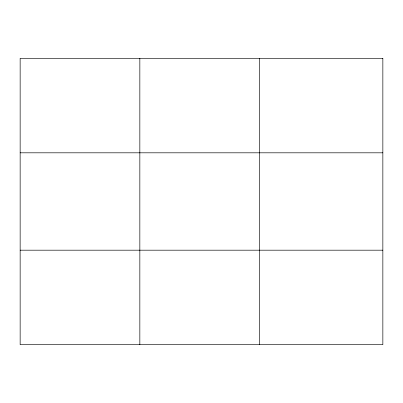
<?xml version="1.0" encoding="UTF-8"?>
<svg xmlns="http://www.w3.org/2000/svg" width="403" height="403" viewBox="0 0 403 403"><rect width="100%" height="100%" fill="white"/><g stroke="black" fill="none" stroke-linecap="round" stroke-linejoin="round"><path stroke-width="0.6" d="M139.841 58.299L139.841 344.701M259.532 58.299L259.532 344.701M20.15 152.813L382.85 152.813M20.15 250.187L382.85 250.187M382.85 58.299L382.85 344.701L20.15 344.701L20.15 58.299L382.85 58.299"/></g></svg>
